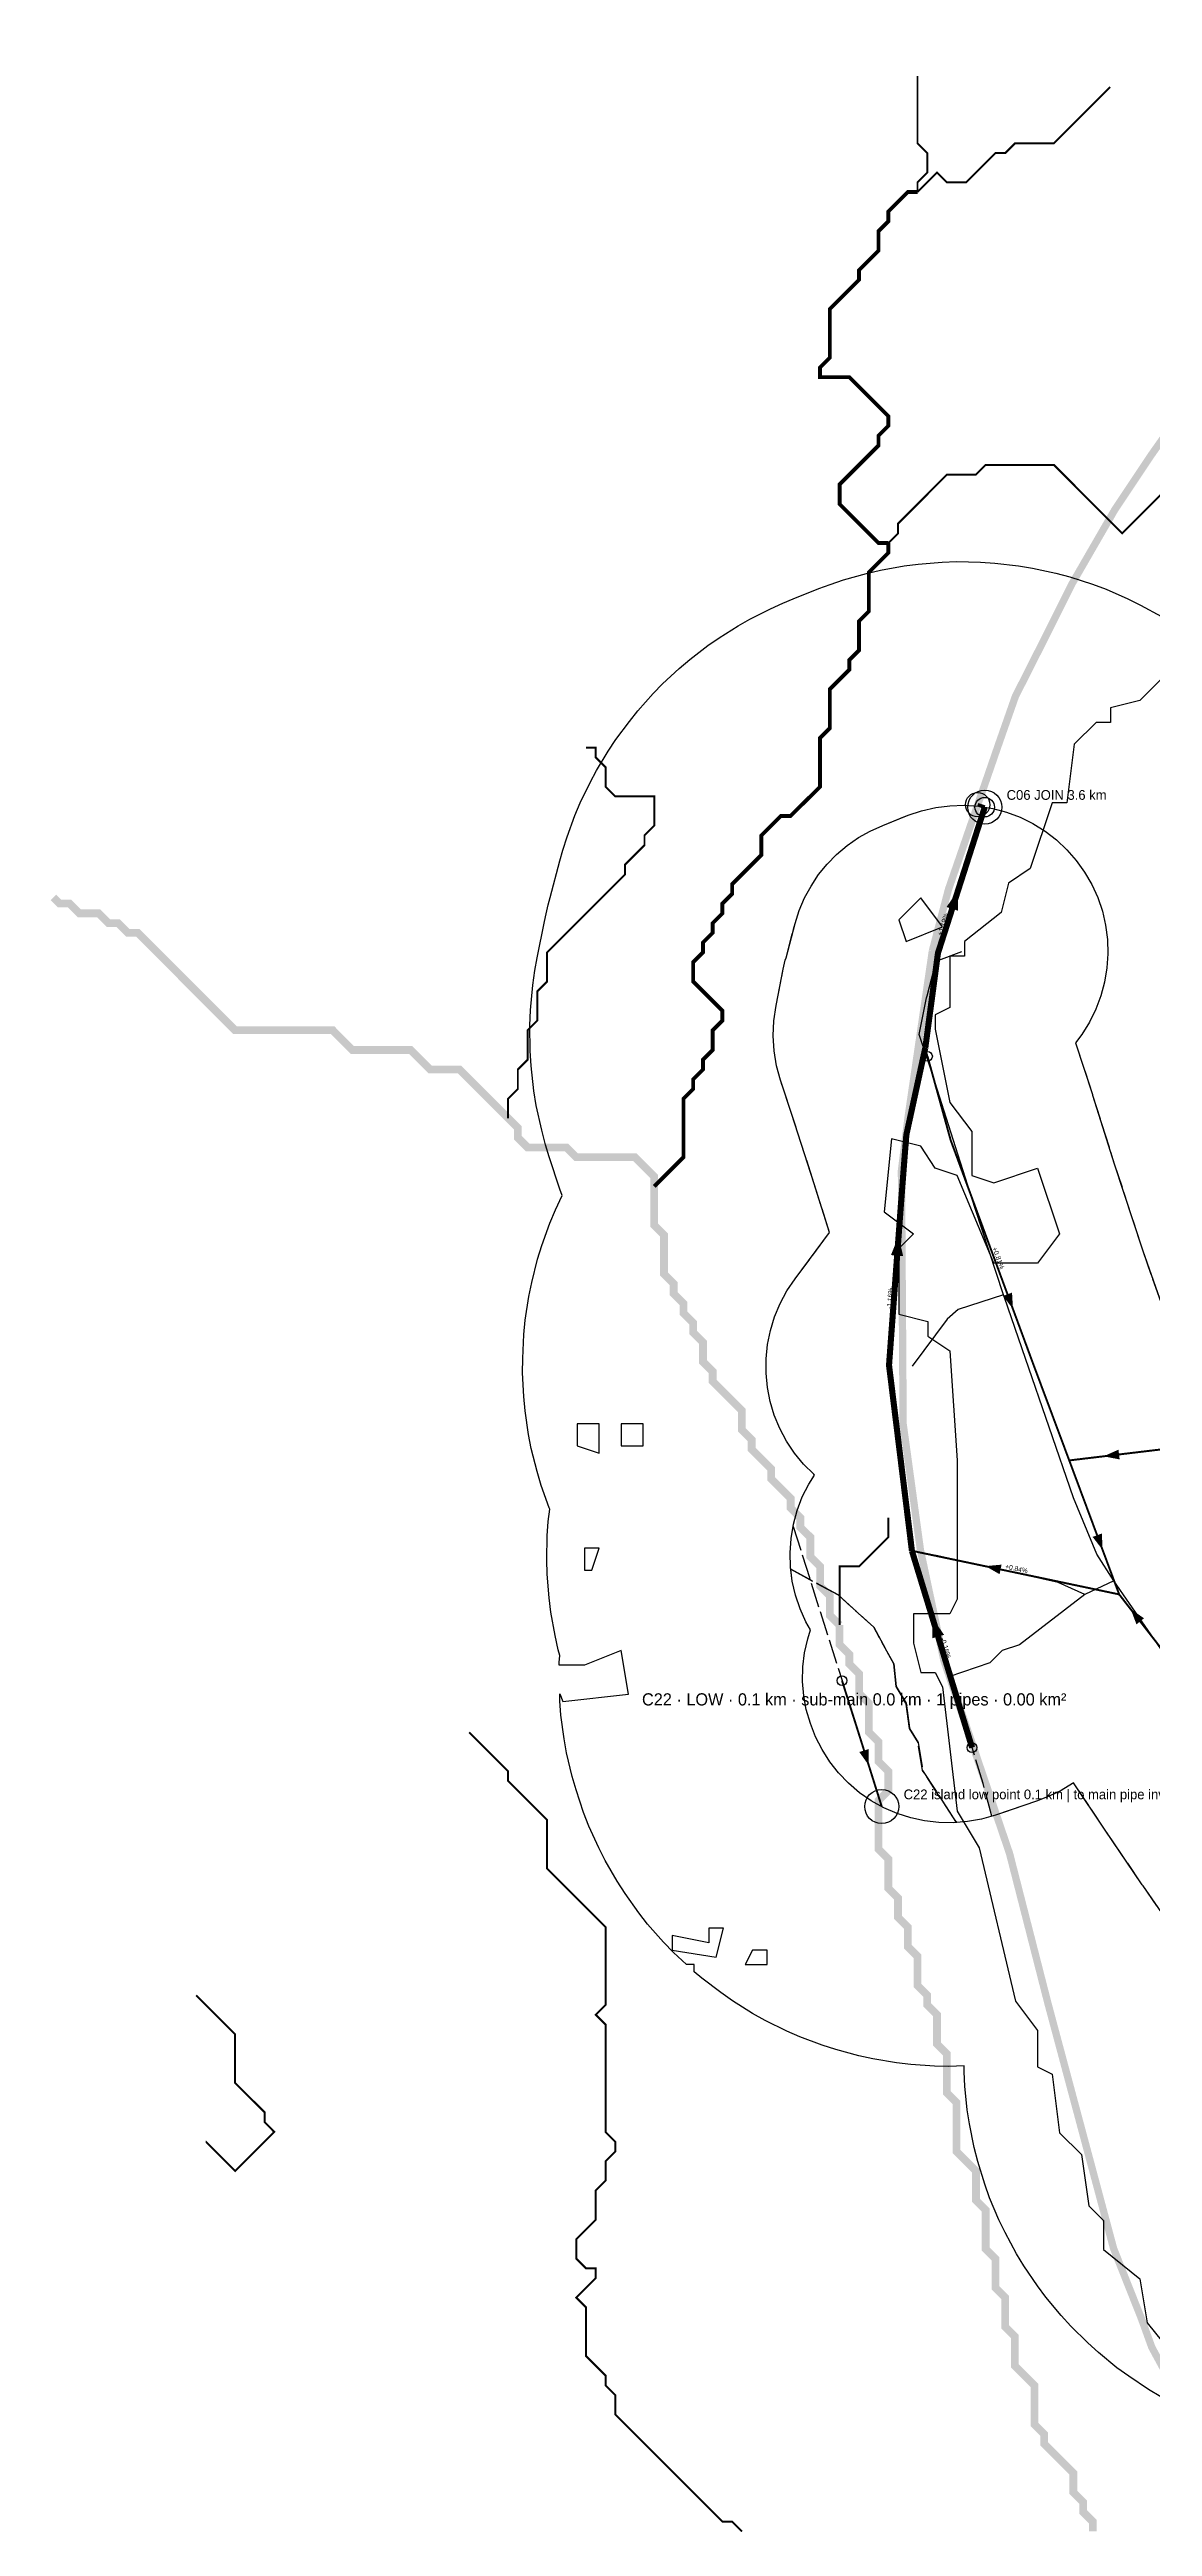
# Model space of a CAD drawing. Header units: metres. Extents: x 441395 to 476894, y 2561381 to 2578972.
# Drawn here: x 449564 to 450016, y 2570173 to 2571189 of the extents above; entities that cross this region are included whole.
import ezdxf
from ezdxf.enums import TextEntityAlignment as Align

# ---------------------------------------------------------------- set-up
doc = ezdxf.new("R2010")
doc.units = ezdxf.units.M
doc.header["$LTSCALE"] = 8
doc.linetypes.add('DASHDOT', pattern=[3.556, 2.54, -0.508, 0, -0.508])
doc.linetypes.add('DASHED', pattern=[1.524, 1.27, -0.254])
for name, color, linetype in [('A_ARROWS', 7, 'Continuous'), ('A_BRANCH', 7, 'Continuous'), ('A_BUILT_2006', 252, 'Continuous'), ('A_CATCH_LABEL', 7, 'Continuous'), ('A_CATCHMENTS', 7, 'Continuous'), ('A_ENVELOPE', 3, 'Continuous'), ('A_GRADIENT', 8, 'Continuous'), ('A_HEAD_GAP', 8, 'Continuous'), ('A_HEADS', 8, 'Continuous'), ('A_JOIN_LINK', 6, 'Continuous'), ('A_LATERAL', 7, 'Continuous'), ('A_MAIN_PIPE', 5, 'Continuous'), ('A_OUTLET_LABEL', 7, 'Continuous'), ('A_OUTLETS', 7, 'Continuous'), ('A_STREAMS', 5, 'Continuous'), ('A_SUBMAIN', 7, 'Continuous'), ('A_WADI', 4, 'Continuous')]:
    doc.layers.add(name, color=color, linetype=linetype)

msp = doc.modelspace()

# ---------------------------------------------------------------- linework, layer by layer
at = {"layer": 'A_ARROWS', "color": 3}
for points in [[(449936.7, 2570844.3), (449936.6, 2570835.9), (449931.9, 2570837.4)], [(449912.2, 2570702.3), (449914.1, 2570694.1), (449909.1, 2570694.5)], [(449959.2, 2570672.4), (449955.1, 2570677.7), (449958.8, 2570679.1)], [(449996.4, 2570611.9), (450002.5, 2570614.6), (450003, 2570610.6)], [(449996, 2570573.5), (449991.9, 2570578.8), (449995.7, 2570580.2)], [(449947.9, 2570566.8), (449954.5, 2570567.4), (449953.7, 2570563.5)], [(449926.1, 2570545.6), (449930.9, 2570538.6), (449926.1, 2570537.2)], [(450007.5, 2570549.2), (450013, 2570545.4), (450009.9, 2570542.9)]]:
    msp.add_solid(points, dxfattribs=at)
at = {"layer": 'A_ARROWS', "color": 1}
msp.add_solid([(449900, 2570485), (449896.1, 2570490.5), (449900, 2570491.7)], dxfattribs=at)
at = {"layer": 'A_BRANCH', "color": 3, "const_width": 0.8}
msp.add_lwpolyline([(449924.1, 2570776.1), (449933.6, 2570741.7), (449967.5, 2570649.8), (449982.3, 2570610.2)], dxfattribs=at)
at = {"layer": 'A_BUILT_2006', "color": 252}
for points in [[(449923.9, 2570801), (449927.7, 2570815.1), (449938.2, 2570819.2)], [(449925.3, 2570771.3), (449920.7, 2570785.1), (449923.7, 2570800.1), (449923.9, 2570801)], [(449934.7, 2570742), (449925.3, 2570771.3)], [(449943.7, 2570713.6), (449934.7, 2570742)], [(449955.3, 2570678.2), (449943.7, 2570713.6)], [(449955.3, 2570678.2), (449936.7, 2570672.1), (449932.2, 2570668.2)], [(449964.4, 2570652), (449955.7, 2570677.1), (449955.3, 2570678.2)], [(449932.2, 2570668.2), (449917.8, 2570648.9)], [(449974, 2570623.9), (449964.4, 2570652)], [(449984, 2570594.9), (449974, 2570623.9)], [(449993.6, 2570571.7), (449984, 2570594.9)], [(449958.8, 2570564.3), (449927.7, 2570571.1)], [(450000.6, 2570560.8), (449993.6, 2570571.7)], [(449988.7, 2570555.1), (449977.7, 2570560.1), (449958.8, 2570564.3)], [(450000.6, 2570560.8), (449988.7, 2570555.1)], [(450019.9, 2570532.9), (450000.6, 2570560.8)], [(449988.7, 2570555.1), (449961.9, 2570534.5)], [(449961.9, 2570534.5), (449954.7, 2570532.1), (449949.7, 2570527.1), (449932.8, 2570521.4)]]:
    msp.add_lwpolyline(points, dxfattribs=at)
at = {"layer": 'A_CATCHMENTS', "color": 3, "linetype": 'DASHED'}
msp.add_lwpolyline([(450025.3, 2570417.4), (450012.6, 2570435.6), (450012.3, 2570436), (450012, 2570436.4), (449997.1, 2570458.4), (449997.1, 2570458.4), (449997.1, 2570458.4), (449984, 2570477.9), (449983.7, 2570477.6), (449979, 2570474.7), (449974, 2570472.3), (449968.9, 2570470.3), (449952, 2570464.6), (449946.3, 2570462.9), (449940.5, 2570461.9), (449936, 2570461.5), (449922.1, 2570482.9), (449920.2, 2570494.4), (449916.7, 2570500.1), (449915.3, 2570510.5), (449911.3, 2570517.4), (449910.3, 2570526.7), (449902, 2570541.8), (449887.4, 2570555), (449868, 2570565.5), (449868, 2570565.5), (449867.9, 2570566.4), (449867.7, 2570572.3), (449868.1, 2570578.2), (449869.1, 2570584), (449870.6, 2570589.7), (449872.7, 2570595.2), (449875.4, 2570600.5), (449877.7, 2570604.2), (449877.4, 2570604.5), (449873.2, 2570608.7), (449869.5, 2570613.2), (449866.2, 2570618.1), (449863.5, 2570623.3), (449861.2, 2570628.8), (449859.5, 2570634.4), (449858.4, 2570640.2), (449857.8, 2570646), (449857.9, 2570651.9), (449858.4, 2570657.8), (449859.6, 2570663.6), (449861.3, 2570669.2), (449863.6, 2570674.6), (449866.4, 2570679.8), (449869.7, 2570684.7), (449883.9, 2570703.8), (449877.6, 2570723.7), (449868.3, 2570752.6), (449863.7, 2570766.3), (449862.1, 2570772.2), (449861.1, 2570778.4), (449860.7, 2570784.5), (449861, 2570790.7), (449861.9, 2570796.9), (449864.9, 2570811.9), (449865.7, 2570815.6), (449866, 2570816.5), (449869.7, 2570830.6), (449871.4, 2570835.9), (449873.6, 2570841.1), (449876.3, 2570846), (449879.4, 2570850.7), (449882.9, 2570855), (449886.8, 2570859), (449891.1, 2570862.7), (449895.7, 2570865.9), (449900.6, 2570868.6), (449905.7, 2570870.9), (449916.2, 2570875.1), (449921.7, 2570876.9), (449927.5, 2570878.3), (449933.3, 2570879), (449939.2, 2570879.2), (449945.1, 2570878.8), (449950.9, 2570877.9), (449956.6, 2570876.4), (449962.1, 2570874.3), (449967.4, 2570871.7), (449972.4, 2570868.6), (449977, 2570865), (449981.3, 2570860.9), (449985.2, 2570856.5), (449988.6, 2570851.7), (449991.6, 2570846.6), (449994, 2570841.3), (449995.9, 2570835.7), (449997.2, 2570830), (449998, 2570824.1), (449998.2, 2570818.2), (449997.8, 2570812.4), (449996.8, 2570806.5), (449995.3, 2570800.9), (449993.2, 2570795.4), (449990.6, 2570790.1), (449987.5, 2570785.1), (449984.9, 2570781.7), (449991.8, 2570760.4), (449991.9, 2570760.2), (449991.9, 2570760.1), (450000.8, 2570732), (450012.3, 2570697), (450012.5, 2570696.3), (450021.1, 2570671.7)], dxfattribs=at)
at = {"layer": 'A_CATCHMENTS', "color": 1, "linetype": 'DASHED'}
msp.add_lwpolyline([(449887.4, 2570555), (449902, 2570541.8), (449910.3, 2570526.7), (449911.3, 2570517.4), (449915.3, 2570510.5), (449916.7, 2570500.1), (449920.2, 2570494.4), (449922.1, 2570482.9), (449936, 2570461.5), (449934.7, 2570461.4), (449928.8, 2570461.5), (449922.9, 2570462.2), (449917.2, 2570463.5), (449911.6, 2570465.3), (449906.2, 2570467.6), (449901, 2570470.5), (449896.2, 2570473.8), (449891.7, 2570477.7), (449887.6, 2570481.9), (449884, 2570486.5), (449880.8, 2570491.5), (449878.1, 2570496.7), (449876, 2570502.2), (449874.3, 2570507.9), (449873.3, 2570513.6), (449872.8, 2570519.5), (449872.9, 2570525.4), (449873.6, 2570531.2), (449874.9, 2570537), (449876.1, 2570540.7), (449874.2, 2570543.9), (449871.8, 2570549.3), (449869.9, 2570554.9), (449868.6, 2570560.6), (449868, 2570565.5), (449887.4, 2570555)], close=True, dxfattribs=at)
at = {"layer": 'A_ENVELOPE', "color": 3}
msp.add_lwpolyline([(450025.3, 2570417.4), (450012.6, 2570435.6), (450012.3, 2570436), (450012, 2570436.4), (449997.1, 2570458.4), (449997.1, 2570458.4), (449997.1, 2570458.4), (449984, 2570477.9), (449983.7, 2570477.6), (449979, 2570474.7), (449974, 2570472.3), (449968.9, 2570470.3), (449952, 2570464.6), (449946.3, 2570462.9), (449940.5, 2570461.9), (449934.7, 2570461.4), (449928.8, 2570461.5), (449922.9, 2570462.2), (449917.2, 2570463.5), (449911.6, 2570465.3), (449906.2, 2570467.6), (449901, 2570470.5), (449896.2, 2570473.8), (449891.7, 2570477.7), (449887.6, 2570481.9), (449884, 2570486.5), (449880.8, 2570491.5), (449878.1, 2570496.7), (449876, 2570502.2), (449874.3, 2570507.9), (449873.3, 2570513.6), (449872.8, 2570519.5), (449872.9, 2570525.4), (449873.6, 2570531.2), (449874.9, 2570537), (449876.1, 2570540.7), (449874.2, 2570543.9), (449871.8, 2570549.3), (449869.9, 2570554.9), (449868.6, 2570560.6), (449867.9, 2570566.4), (449867.7, 2570572.3), (449868.1, 2570578.2), (449869.1, 2570584), (449870.6, 2570589.7), (449872.7, 2570595.2), (449875.4, 2570600.5), (449877.7, 2570604.2), (449877.4, 2570604.5), (449873.2, 2570608.7), (449869.5, 2570613.2), (449866.2, 2570618.1), (449863.5, 2570623.3), (449861.2, 2570628.8), (449859.5, 2570634.4), (449858.4, 2570640.2), (449857.8, 2570646), (449857.9, 2570651.9), (449858.4, 2570657.8), (449859.6, 2570663.6), (449861.3, 2570669.2), (449863.6, 2570674.6), (449866.4, 2570679.8), (449869.7, 2570684.7), (449883.9, 2570703.8), (449877.6, 2570723.7), (449868.3, 2570752.6), (449863.7, 2570766.3), (449862.1, 2570772.2), (449861.1, 2570778.4), (449860.7, 2570784.5), (449861, 2570790.7), (449861.9, 2570796.9), (449864.9, 2570811.9), (449865.7, 2570815.6), (449866, 2570816.5), (449869.7, 2570830.6), (449871.4, 2570835.9), (449873.6, 2570841.1), (449876.3, 2570846), (449879.4, 2570850.7), (449882.9, 2570855), (449886.8, 2570859), (449891.1, 2570862.7), (449895.7, 2570865.9), (449900.6, 2570868.6), (449905.7, 2570870.9), (449916.2, 2570875.1), (449921.7, 2570876.9), (449927.5, 2570878.3), (449933.3, 2570879), (449939.2, 2570879.2), (449945.1, 2570878.8), (449950.9, 2570877.9), (449956.6, 2570876.4), (449962.1, 2570874.3), (449967.4, 2570871.7), (449972.4, 2570868.6), (449977, 2570865), (449981.3, 2570860.9), (449985.2, 2570856.5), (449988.6, 2570851.7), (449991.6, 2570846.6), (449994, 2570841.3), (449995.9, 2570835.7), (449997.2, 2570830), (449998, 2570824.1), (449998.2, 2570818.2), (449997.8, 2570812.4), (449996.8, 2570806.5), (449995.3, 2570800.9), (449993.2, 2570795.4), (449990.6, 2570790.1), (449987.5, 2570785.1), (449984.9, 2570781.7), (449991.8, 2570760.4), (449991.9, 2570760.2), (449991.9, 2570760.1), (450000.8, 2570732), (450012.3, 2570697), (450012.5, 2570696.3), (450021.1, 2570671.7)], dxfattribs=at)
at = {"layer": 'A_HEAD_GAP', "color": 8, "linetype": 'DASHED'}
for points in [[(449923.2, 2570779.6), (449924.1, 2570776.1)], [(449869, 2570583.1), (449889, 2570519.8)], [(449950.5, 2570464.1), (449946.9, 2570477.6), (449942.4, 2570492.3)]]:
    msp.add_lwpolyline(points, dxfattribs=at)
at = {"layer": 'A_HEADS', "color": 3}
for centre in [(449924.1, 2570776.1), (449942.4, 2570492.3)]:
    msp.add_circle(centre, 2, dxfattribs=at)
at = {"layer": 'A_HEADS', "color": 1}
msp.add_circle((449889, 2570519.8), 2, dxfattribs=at)
at = {"layer": 'A_JOIN_LINK', "color": 6, "const_width": 1.5}
msp.add_lwpolyline([(449947.6, 2570878.4), (449944.7, 2570879.4)], dxfattribs=at)
at = {"layer": 'A_JOIN_LINK', "color": 6}
msp.add_circle((449944.7, 2570879.4), 5, dxfattribs=at)
at = {"layer": 'A_LATERAL', "color": 3, "const_width": 0.8}
for points in [[(450027.4, 2570615.6), (449982.3, 2570610.2)], [(450002.8, 2570555.2), (449917.7, 2570573.1)]]:
    msp.add_lwpolyline(points, dxfattribs=at)
at = {"layer": 'A_LATERAL', "color": 3, "linetype": 'DASHED', "const_width": 0.8}
for points in [[(449982.3, 2570610.2), (450002.8, 2570555.2)], [(450020.6, 2570532.3), (450002.8, 2570555.2)]]:
    msp.add_lwpolyline(points, dxfattribs=at)
at = {"layer": 'A_LATERAL', "color": 1, "linetype": 'DASHED', "const_width": 0.8}
msp.add_lwpolyline([(449889, 2570519.8), (449897, 2570494.5), (449905.3, 2570468.1)], dxfattribs=at)
at = {"layer": 'A_MAIN_PIPE', "color": 5, "const_width": 3}
for points in [[(450171.7, 2571187.9), (450117.6, 2571144.3), (450065.8, 2571088), (450034.6, 2571049.4), (450015.8, 2571022.7), (450001, 2571000.5), (449983.5, 2570970.2), (449967.2, 2570937.7), (449960.2, 2570923.9), (449953.4, 2570904.5), (449932.7, 2570844.6), (449926.1, 2570819.4)], [(449926.1, 2570819.4), (449916.2, 2570751.6), (449913.4, 2570729.2), (449914.1, 2570625.2), (449921.2, 2570573.4), (449930.8, 2570528.2), (449957.8, 2570448.8), (449973.5, 2570387.5), (450000.5, 2570286.7), (450012, 2570257.7), (450016.2, 2570246.1), (450025.6, 2570228.8), (450051.2, 2570201.6), (450079.7, 2570183.5)]]:
    msp.add_lwpolyline(points, dxfattribs=at)
at = {"layer": 'A_OUTLETS', "color": 5}
for radius in [7, 4]:
    msp.add_circle((449947.6, 2570878.4), radius, dxfattribs=at)
at = {"layer": 'A_OUTLETS', "color": 30}
msp.add_circle((449905.3, 2570468.1), 7, dxfattribs=at)
at = {"layer": 'A_STREAMS', "color": 5}
for points, const_width in [([(449920, 2571178.6), (449920, 2571174.9), (449920, 2571170.9), (449920, 2571166.9), (449920, 2571162.9), (449920, 2571158.9), (449920, 2571154.9), (449920, 2571150.9), (449924, 2571146.9), (449924, 2571142.9), (449924, 2571138.9), (449920, 2571134.9), (449920, 2571130.9)], 0.8), ([(449999.1, 2571174), (449996, 2571170.9), (449992, 2571166.9), (449988, 2571162.9), (449984, 2571158.9), (449980, 2571154.9), (449976, 2571150.9), (449972, 2571150.9), (449968, 2571150.9), (449964, 2571150.9), (449960, 2571150.9), (449956, 2571146.9), (449952, 2571146.9), (449948, 2571142.9), (449944, 2571138.9), (449940, 2571134.9), (449936, 2571134.9), (449932, 2571134.9), (449928, 2571138.9), (449924, 2571134.9), (449920, 2571130.9)], 0.8), ([(449920, 2571130.9), (449916, 2571130.9), (449912, 2571126.9), (449908, 2571122.9), (449908, 2571118.9), (449904, 2571114.9), (449904, 2571110.9), (449904, 2571106.9), (449900, 2571102.9), (449896, 2571098.9), (449896, 2571094.9), (449892, 2571090.9), (449888, 2571086.9), (449884, 2571082.9), (449884, 2571078.9), (449884, 2571074.9), (449884, 2571070.9), (449884, 2571066.9), (449884, 2571062.9), (449880, 2571058.9), (449880, 2571054.9), (449884, 2571054.9), (449888, 2571054.9), (449892, 2571054.9), (449896, 2571050.9), (449900, 2571046.9), (449904, 2571042.9), (449908, 2571038.9), (449908, 2571034.9), (449904, 2571030.9), (449904, 2571026.9), (449900, 2571022.9), (449896, 2571018.9), (449892, 2571014.9), (449888, 2571010.9), (449888, 2571006.8), (449888, 2571002.8), (449892, 2570998.8), (449896, 2570994.8), (449900, 2570990.8), (449904, 2570986.8), (449908, 2570986.8)], 1.6), ([(450020, 2571006.8), (450016, 2571002.8), (450012, 2570998.8), (450008, 2570994.8), (450004, 2570990.8), (450000, 2570994.8), (449996, 2570998.8), (449992, 2571002.8), (449988, 2571006.8), (449984, 2571010.9), (449980, 2571014.9), (449976, 2571018.9), (449972, 2571018.9), (449968, 2571018.9), (449964, 2571018.9), (449960, 2571018.9), (449956, 2571018.9), (449952, 2571018.9), (449948, 2571018.9), (449944, 2571014.9), (449940, 2571014.9), (449936, 2571014.9), (449932, 2571014.9), (449928, 2571010.9), (449924, 2571006.8), (449920, 2571002.8), (449916, 2570998.8), (449912, 2570994.8), (449912, 2570990.8), (449908, 2570986.8)], 0.8), ([(449908, 2570986.8), (449908, 2570982.8), (449904, 2570978.8), (449900, 2570974.8), (449900, 2570970.8), (449900, 2570966.8), (449900, 2570962.8), (449900, 2570958.8), (449896, 2570954.8), (449896, 2570950.8), (449896, 2570946.8), (449896, 2570942.8), (449892, 2570938.8), (449892, 2570934.8), (449888, 2570930.8), (449884, 2570926.8), (449884, 2570922.8), (449884, 2570918.8), (449884, 2570914.8), (449884, 2570910.8), (449880, 2570906.8), (449880, 2570902.8), (449880, 2570898.8), (449880, 2570894.8), (449880, 2570890.8), (449880, 2570886.8), (449876, 2570882.8), (449871.9, 2570878.8), (449867.9, 2570874.8), (449863.9, 2570874.8), (449859.9, 2570870.8), (449855.9, 2570866.8), (449855.9, 2570862.8), (449855.9, 2570858.8), (449851.9, 2570854.8), (449847.9, 2570850.8), (449843.9, 2570846.8), (449843.9, 2570842.8), (449839.9, 2570838.8), (449839.9, 2570834.8), (449835.9, 2570830.8), (449835.9, 2570826.8), (449831.9, 2570822.8), (449831.9, 2570818.8), (449827.9, 2570814.8), (449827.9, 2570810.8), (449827.9, 2570806.8), (449831.9, 2570802.8), (449835.9, 2570798.8), (449839.9, 2570794.8), (449839.9, 2570790.8), (449835.9, 2570786.8), (449835.9, 2570782.7), (449835.9, 2570778.7), (449831.9, 2570774.7), (449831.9, 2570770.7), (449827.9, 2570766.7), (449827.9, 2570762.7), (449823.9, 2570758.7), (449823.9, 2570754.7), (449823.9, 2570750.7), (449823.9, 2570746.7), (449823.9, 2570742.7), (449823.9, 2570738.7), (449823.9, 2570734.7), (449819.9, 2570730.7), (449815.9, 2570726.7), (449811.9, 2570722.7)], 1.6), ([(449783.9, 2570902.8), (449787.9, 2570902.8), (449787.9, 2570898.8), (449791.9, 2570894.8), (449791.9, 2570890.8), (449791.9, 2570886.8), (449795.9, 2570882.8), (449799.9, 2570882.8), (449803.9, 2570882.8), (449807.9, 2570882.8), (449811.9, 2570882.8), (449811.9, 2570878.8), (449811.9, 2570874.8), (449811.9, 2570870.8), (449807.9, 2570866.8), (449807.9, 2570862.8), (449803.9, 2570858.8), (449799.9, 2570854.8), (449799.9, 2570850.8), (449795.9, 2570846.8), (449791.9, 2570842.8), (449787.9, 2570838.8), (449783.9, 2570834.8), (449779.9, 2570830.8), (449775.9, 2570826.8), (449771.9, 2570822.8), (449767.9, 2570818.8), (449767.9, 2570814.8), (449767.9, 2570810.8), (449767.9, 2570806.8), (449763.9, 2570802.8), (449763.9, 2570798.8), (449763.9, 2570794.8), (449763.9, 2570790.8), (449759.9, 2570786.8), (449759.9, 2570782.7), (449759.9, 2570778.7), (449759.9, 2570774.7), (449755.9, 2570770.7), (449755.9, 2570766.7), (449755.9, 2570762.7), (449751.9, 2570758.7), (449751.9, 2570754.7), (449751.9, 2570750.7)], 0.8), ([(449565.2, 2570841.4), (449567.8, 2570838.8), (449571.8, 2570838.8), (449575.8, 2570834.8), (449579.8, 2570834.8), (449583.8, 2570834.8), (449587.8, 2570830.8), (449591.8, 2570830.8), (449595.8, 2570826.8), (449599.8, 2570826.8), (449603.8, 2570822.8), (449607.8, 2570818.8), (449611.8, 2570814.8), (449615.8, 2570810.8), (449619.8, 2570806.8), (449623.8, 2570802.8), (449627.8, 2570798.8), (449631.8, 2570794.8), (449635.8, 2570790.8), (449639.8, 2570786.8), (449643.8, 2570786.8), (449647.9, 2570786.8), (449651.9, 2570786.8), (449655.9, 2570786.8), (449659.9, 2570786.8), (449663.9, 2570786.8), (449667.9, 2570786.8), (449671.9, 2570786.8), (449675.9, 2570786.8), (449679.9, 2570786.8), (449683.9, 2570782.7), (449687.9, 2570778.7), (449691.9, 2570778.7), (449695.9, 2570778.7), (449699.9, 2570778.7), (449703.9, 2570778.7), (449707.9, 2570778.7), (449711.9, 2570778.7), (449715.9, 2570774.7), (449719.9, 2570770.7), (449723.9, 2570770.7), (449727.9, 2570770.7), (449731.9, 2570770.7), (449735.9, 2570766.7), (449739.9, 2570762.7), (449743.9, 2570758.7), (449747.9, 2570754.7), (449751.9, 2570750.7)], 3.2), ([(449751.9, 2570750.7), (449755.9, 2570746.7), (449755.9, 2570742.7), (449759.9, 2570738.7), (449763.9, 2570738.7), (449767.9, 2570738.7), (449771.9, 2570738.7), (449775.9, 2570738.7), (449779.9, 2570734.7), (449783.9, 2570734.7), (449787.9, 2570734.7), (449791.9, 2570734.7), (449795.9, 2570734.7), (449799.9, 2570734.7), (449803.9, 2570734.7), (449807.9, 2570730.7), (449811.9, 2570726.7), (449811.9, 2570722.7)], 3.2), ([(449811.9, 2570722.7), (449811.9, 2570718.7), (449811.9, 2570714.7), (449811.9, 2570710.7), (449811.9, 2570706.7), (449815.9, 2570702.7), (449815.9, 2570698.7), (449815.9, 2570694.7), (449815.9, 2570690.7), (449815.9, 2570686.7), (449819.9, 2570682.7), (449819.9, 2570678.7), (449823.9, 2570674.7), (449823.9, 2570670.7), (449827.9, 2570666.7), (449827.9, 2570662.7), (449831.9, 2570658.7), (449831.9, 2570654.7), (449831.9, 2570650.7), (449835.9, 2570646.7), (449835.9, 2570642.7), (449839.9, 2570638.7), (449843.9, 2570634.7), (449847.9, 2570630.7), (449847.9, 2570626.7), (449847.9, 2570622.7), (449851.9, 2570618.7), (449851.9, 2570614.7), (449855.9, 2570610.7), (449859.9, 2570606.7), (449859.9, 2570602.7), (449863.9, 2570598.7), (449867.9, 2570594.7), (449867.9, 2570590.7), (449871.9, 2570586.7), (449871.9, 2570582.7), (449876, 2570578.7), (449876, 2570574.7), (449876, 2570570.7), (449880, 2570566.7), (449880, 2570562.7), (449880, 2570558.6), (449884, 2570554.6), (449884, 2570550.6), (449884, 2570546.6), (449888, 2570542.6)], 3.2), ([(449908, 2570586.7), (449908, 2570582.7), (449908, 2570578.7), (449904, 2570574.7), (449900, 2570570.7), (449896, 2570566.7), (449892, 2570566.7), (449888, 2570566.7), (449888, 2570562.7), (449888, 2570558.6), (449888, 2570554.6), (449888, 2570550.6), (449888, 2570546.6), (449888, 2570542.6)], 0.8), ([(449888, 2570542.6), (449888, 2570538.6), (449888, 2570534.6), (449892, 2570530.6), (449892, 2570526.6), (449896, 2570522.6), (449896, 2570518.6), (449896, 2570514.6), (449900, 2570510.6), (449900, 2570506.6), (449900, 2570502.6), (449900, 2570498.6), (449904, 2570494.6), (449904, 2570490.6), (449904, 2570486.6), (449908, 2570482.6), (449908, 2570478.6), (449908, 2570474.6), (449904, 2570470.6), (449904, 2570466.6), (449904, 2570462.6), (449904, 2570458.6), (449904, 2570454.6), (449904, 2570450.6), (449908, 2570446.6), (449908, 2570442.6), (449908, 2570438.6), (449908, 2570434.6), (449912, 2570430.6), (449912, 2570426.6), (449912, 2570422.6), (449916, 2570418.6), (449916, 2570414.6), (449916, 2570410.6), (449920, 2570406.6), (449920, 2570402.6), (449920, 2570398.6), (449920, 2570394.6), (449924, 2570390.6), (449924, 2570386.6), (449928, 2570382.6), (449928, 2570378.6), (449928, 2570374.6), (449928, 2570370.6), (449932, 2570366.6), (449932, 2570362.6), (449932, 2570358.6), (449932, 2570354.6), (449932, 2570350.6), (449936, 2570346.6), (449936, 2570342.6), (449936, 2570338.6), (449936, 2570334.5), (449936, 2570330.5), (449936, 2570326.5), (449940, 2570322.5), (449944, 2570318.5), (449944, 2570314.5), (449944, 2570310.5), (449944, 2570306.5), (449948, 2570302.5), (449948, 2570298.5), (449948, 2570294.5), (449948, 2570290.5), (449948, 2570286.5), (449952, 2570282.5), (449952, 2570278.5), (449952, 2570274.5), (449952, 2570270.5), (449956, 2570266.5), (449956, 2570262.5), (449956, 2570258.5), (449956, 2570254.5), (449960, 2570250.5), (449960, 2570246.5), (449960, 2570242.5), (449960, 2570238.5), (449964, 2570234.5), (449968, 2570230.5), (449968, 2570226.5), (449968, 2570222.5), (449968, 2570218.5), (449968, 2570214.5), (449972, 2570210.5), (449972, 2570206.5), (449976, 2570202.5), (449980, 2570198.5), (449984, 2570194.5), (449984, 2570190.5), (449984, 2570186.5), (449988, 2570182.5), (449988, 2570178.5), (449992, 2570174.5), (449992, 2570170.5)], 3.2), ([(449735.9, 2570498.6), (449739.9, 2570494.6), (449743.9, 2570490.6), (449747.9, 2570486.6), (449751.9, 2570482.6), (449751.9, 2570478.6), (449755.9, 2570474.6), (449759.9, 2570470.6), (449763.9, 2570466.6), (449767.9, 2570462.6), (449767.9, 2570458.6), (449767.9, 2570454.6), (449767.9, 2570450.6), (449767.9, 2570446.6), (449767.9, 2570442.6), (449771.9, 2570438.6), (449775.9, 2570434.6), (449779.9, 2570430.6), (449783.9, 2570426.6), (449787.9, 2570422.6), (449791.9, 2570418.6), (449791.9, 2570414.6), (449791.9, 2570410.6), (449791.9, 2570406.6), (449791.9, 2570402.6), (449791.9, 2570398.6), (449791.9, 2570394.6), (449791.9, 2570390.6), (449791.9, 2570386.6), (449787.9, 2570382.6), (449791.9, 2570378.6), (449791.9, 2570374.6), (449791.9, 2570370.6), (449791.9, 2570366.6), (449791.9, 2570362.6), (449791.9, 2570358.6), (449791.9, 2570354.6), (449791.9, 2570350.6), (449791.9, 2570346.6), (449791.9, 2570342.6), (449791.9, 2570338.6), (449791.9, 2570334.5), (449795.9, 2570330.5), (449795.9, 2570326.5), (449791.9, 2570322.5), (449791.9, 2570318.5), (449791.9, 2570314.5), (449787.9, 2570310.5), (449787.9, 2570306.5), (449787.9, 2570302.5), (449787.9, 2570298.5), (449783.9, 2570294.5), (449779.9, 2570290.5), (449779.9, 2570286.5), (449779.9, 2570282.5), (449783.9, 2570278.5), (449787.9, 2570278.5), (449787.9, 2570274.5), (449783.9, 2570270.5), (449779.9, 2570266.5), (449783.9, 2570262.5), (449783.9, 2570258.5), (449783.9, 2570254.5), (449783.9, 2570250.5), (449783.9, 2570246.5), (449783.9, 2570242.5), (449787.9, 2570238.5), (449791.9, 2570234.5), (449791.9, 2570230.5), (449795.9, 2570226.5), (449795.9, 2570222.5), (449795.9, 2570218.5), (449799.9, 2570214.5), (449803.9, 2570210.5), (449807.9, 2570206.5), (449811.9, 2570202.5), (449815.9, 2570198.5), (449819.9, 2570194.5), (449823.9, 2570190.5), (449827.9, 2570186.5), (449831.9, 2570182.5), (449835.9, 2570178.5), (449839.9, 2570174.5), (449843.9, 2570174.5), (449847.9, 2570170.5)], 0.8), ([(449623.8, 2570390.6), (449627.8, 2570386.6), (449631.8, 2570382.6), (449635.8, 2570378.6), (449639.8, 2570374.6), (449639.8, 2570370.6), (449639.8, 2570366.6), (449639.8, 2570362.6), (449639.8, 2570358.6), (449639.8, 2570354.6), (449643.8, 2570350.6), (449647.9, 2570346.6), (449651.9, 2570342.6), (449651.9, 2570338.6), (449655.9, 2570334.5), (449651.9, 2570330.5), (449647.9, 2570326.5), (449643.8, 2570322.5), (449639.8, 2570318.5), (449635.8, 2570322.5), (449631.8, 2570326.5), (449627.8, 2570330.5), (449627.7, 2570330.5)], 0.8)]:
    msp.add_lwpolyline(points, dxfattribs=dict(at, const_width=const_width))
at = {"layer": 'A_SUBMAIN', "color": 3, "const_width": 2.5}
msp.add_lwpolyline([(449923.2, 2570779.6), (449928.4, 2570818.5), (449947.6, 2570878.4)], dxfattribs=at)
at = {"layer": 'A_SUBMAIN', "color": 3, "linetype": 'DASHDOT', "const_width": 2.5}
for points in [[(449917.7, 2570573.1), (449908.3, 2570649.3), (449913.2, 2570715.4), (449915.4, 2570743.8), (449923.2, 2570779.6)], [(449942.4, 2570492.3), (449917.7, 2570573.1)]]:
    msp.add_lwpolyline(points, dxfattribs=at)
at = {"layer": 'A_WADI', "color": 4}
for points in [[(450019.9, 2570225.8), (450014.9, 2570228.8), (450006.7, 2570234.3), (450001.9, 2570237.7), (449994.3, 2570243.9), (449989.9, 2570247.9), (449983, 2570254.8), (449979, 2570259.1), (449972.7, 2570266.7), (449969.2, 2570271.4), (449963.7, 2570279.5), (449960.7, 2570284.5), (449956, 2570293.2), (449953.4, 2570298.5), (449949.6, 2570307.5), (449947.6, 2570313.1), (449944.7, 2570322.4), (449943.3, 2570328.1), (449941.3, 2570337.8), (449940.4, 2570343.6), (449939.4, 2570353.3), (449939.1, 2570359.2), (449939.1, 2570361.6), (449932.9, 2570361.4), (449927, 2570361.5), (449917.2, 2570362.2), (449911.4, 2570362.9), (449901.7, 2570364.5), (449895.9, 2570365.7), (449886.5, 2570368.3), (449880.9, 2570370.1), (449871.7, 2570373.6), (449866.3, 2570375.9), (449857.5, 2570380.3), (449852.3, 2570383.1), (449844, 2570388.3), (449839.2, 2570391.7), (449831.4, 2570397.7), (449828.3, 2570400.3), (449828.3, 2570403.2), (449825.1, 2570403.2), (449819.8, 2570408.2), (449815.7, 2570412.4), (449809.2, 2570419.8), (449805.6, 2570424.5), (449799.9, 2570432.4), (449796.7, 2570437.4), (449791.8, 2570445.9), (449789.1, 2570451.1), (449785.1, 2570460.1), (449782.9, 2570465.6), (449779.8, 2570474.9), (449778.2, 2570480.5), (449775.9, 2570490.1), (449774.9, 2570495.9), (449773.6, 2570505.6), (449773.1, 2570511.5), (449773.1, 2570514.4), (449774.3, 2570511.2), (449801.3, 2570514.2), (449798.3, 2570532.2), (449783.3, 2570526.2), (449772.9, 2570526.2), (449772.9, 2570527.2), (449773.1, 2570530.1), (449772.5, 2570532.5), (449771.2, 2570538.3), (449769.4, 2570547.9), (449768.7, 2570553.8), (449767.9, 2570563.5), (449767.8, 2570569.4), (449768, 2570579.2), (449768.4, 2570585.1), (449769, 2570590.2), (449768.8, 2570590.7), (449765.5, 2570599.9), (449763.8, 2570605.6), (449761.4, 2570615.1), (449760.3, 2570620.9), (449758.9, 2570630.6), (449758.3, 2570636.4), (449757.8, 2570646.2), (449757.9, 2570652.1), (449758.4, 2570661.9), (449758.9, 2570667.8), (449760.4, 2570677.5), (449761.6, 2570683.3), (449764, 2570692.8), (449765.7, 2570698.4), (449769, 2570707.6), (449771.3, 2570713.1), (449774.1, 2570718.9), (449773.2, 2570721.6), (449768.8, 2570734.8), (449767.3, 2570739.8), (449765.7, 2570745.8), (449763.4, 2570755.9), (449762.4, 2570762), (449761.3, 2570772.2), (449760.9, 2570778.4), (449760.8, 2570788.8), (449761.1, 2570795), (449762, 2570805.3), (449762.9, 2570811.4), (449763.8, 2570816.5), (449766.8, 2570831.5), (449767.5, 2570834.6), (449768.3, 2570838.3), (449769.1, 2570841.3), (449773.1, 2570856.3), (449774.4, 2570860.8), (449776.1, 2570866.2), (449779.3, 2570874.9), (449781.5, 2570880.1), (449785.6, 2570888.5), (449788.2, 2570893.4), (449793, 2570901.4), (449796.1, 2570906.1), (449801.7, 2570913.6), (449805.2, 2570918), (449811.4, 2570925), (449815.3, 2570929), (449822.2, 2570935.3), (449826.5, 2570939), (449833.9, 2570944.7), (449838.5, 2570947.9), (449846.4, 2570952.8), (449851.2, 2570955.6), (449859.6, 2570959.8), (449864.7, 2570962.1), (449869, 2570963.9), (449879.5, 2570968.1), (449884.1, 2570969.8), (449889.6, 2570971.7), (449899.1, 2570974.3), (449904.8, 2570975.7), (449914.5, 2570977.4), (449920.3, 2570978.2), (449930.1, 2570979), (449936, 2570979.2), (449945.8, 2570979), (449951.7, 2570978.6), (449961.4, 2570977.5), (449967.2, 2570976.5), (449976.8, 2570974.5), (449982.5, 2570972.9), (449991.8, 2570969.9), (449997.4, 2570967.9), (450006.4, 2570963.9), (450011.6, 2570961.3), (450020.2, 2570956.6)], [(450026.3, 2570937.2), (450011.3, 2570922.2), (449999.3, 2570919.2), (449999.3, 2570913.2), (449993.3, 2570913.2), (449984.3, 2570904.2), (449981.3, 2570880.2), (449975.3, 2570880.2), (449966.3, 2570853.2), (449957.3, 2570847.2), (449954.3, 2570835.2), (449939.3, 2570823.2), (449939.3, 2570817.2), (449933.3, 2570817.2), (449933.3, 2570796.2), (449927.3, 2570793.2), (449927.3, 2570787.2), (449933.3, 2570757.2), (449942.3, 2570745.2), (449942.3, 2570727.2), (449951.3, 2570724.2), (449969.3, 2570730.2), (449978.3, 2570703.2), (449969.3, 2570691.2), (449951.3, 2570691.2), (449936.3, 2570727.2), (449927.3, 2570730.2), (449921.3, 2570739.2), (449909.3, 2570742.2), (449906.3, 2570712.2), (449918.3, 2570703.2), (449912.3, 2570697.2), (449912.3, 2570670.2), (449924.3, 2570667.2), (449924.3, 2570661.2), (449933.3, 2570655.2), (449936.3, 2570610.2), (449936.3, 2570553.2), (449933.3, 2570547.2), (449918.3, 2570547.2), (449918.3, 2570535.2), (449921.3, 2570523.2), (449927.3, 2570523.2), (449930.3, 2570517.2), (449936.3, 2570466.2), (449945.3, 2570451.2), (449960.3, 2570388.2), (449969.3, 2570376.2), (449969.3, 2570361.2), (449975.3, 2570358.2), (449978.3, 2570334.2), (449987.3, 2570325.2), (449990.3, 2570304.2), (449996.3, 2570298.2), (449996.3, 2570286.2), (450011.3, 2570274.2), (450014.3, 2570256.2), (450026.3, 2570241.2)]]:
    msp.add_lwpolyline(points, dxfattribs=at)
for points in [[(449912.3, 2570832.2), (449915.3, 2570823.2), (449930.3, 2570829.2), (449921.3, 2570841.2), (449912.3, 2570832.2)], [(449780.3, 2570616.2), (449789.3, 2570613.2), (449789.3, 2570625.2), (449780.3, 2570625.2), (449780.3, 2570616.2)], [(449798.3, 2570616.2), (449807.3, 2570616.2), (449807.3, 2570625.2), (449798.3, 2570625.2), (449798.3, 2570616.2)], [(449783.3, 2570565.2), (449786.3, 2570565.2), (449789.3, 2570574.2), (449783.3, 2570574.2), (449783.3, 2570565.2)], [(449834.3, 2570412.2), (449819.3, 2570415.2), (449819.3, 2570409.2), (449837.3, 2570406.2), (449840.3, 2570418.2), (449834.3, 2570418.2), (449834.3, 2570412.2)], [(449849.3, 2570403.2), (449858.3, 2570403.2), (449858.3, 2570409.2), (449852.3, 2570409.2), (449849.3, 2570403.2)]]:
    msp.add_lwpolyline(points, close=True, dxfattribs=at)

# ---------------------------------------------------------------- texts
at = {"layer": 'A_CATCH_LABEL', "color": 1}
msp.add_text('C22 · LOW · 0.1 km · sub-main 0.0 km · 1 pipes · 0.00 km²', height=5, dxfattribs=at).set_placement((449894, 2570512.1), align=Align.MIDDLE_CENTER)
at = {"layer": 'A_GRADIENT', "color": 3}
for s, rotation, p in [('+1.19%', 72.2081, (449932, 2570829.8)), ('+0.81%', -69.7723, (449951.7, 2570692.7)), ('-1.16%', 85.7574, (449910.3, 2570676.6)), ('+0.84%', 348.1307, (449960.3, 2570564.2)), ('-0.16%', 286.9808, (449930.1, 2570532.7))]:
    msp.add_text(s, height=2, rotation=rotation, dxfattribs=at).set_placement(p, align=Align.BOTTOM_CENTER)
at = {"layer": 'A_OUTLET_LABEL', "color": 5}
msp.add_text('C06 JOIN 3.6 km', height=4, dxfattribs=at).set_placement((449956.6, 2570881.4))
at = {"layer": 'A_OUTLET_LABEL', "color": 30}
msp.add_text('C22 island low point 0.1 km | to main pipe invert +0.4 m over 0.04 km | to STP +38.8 m over 9.00 km', height=4, dxfattribs=at).set_placement((449914.3, 2570471.1))

doc.saveas('drawing.dxf')
